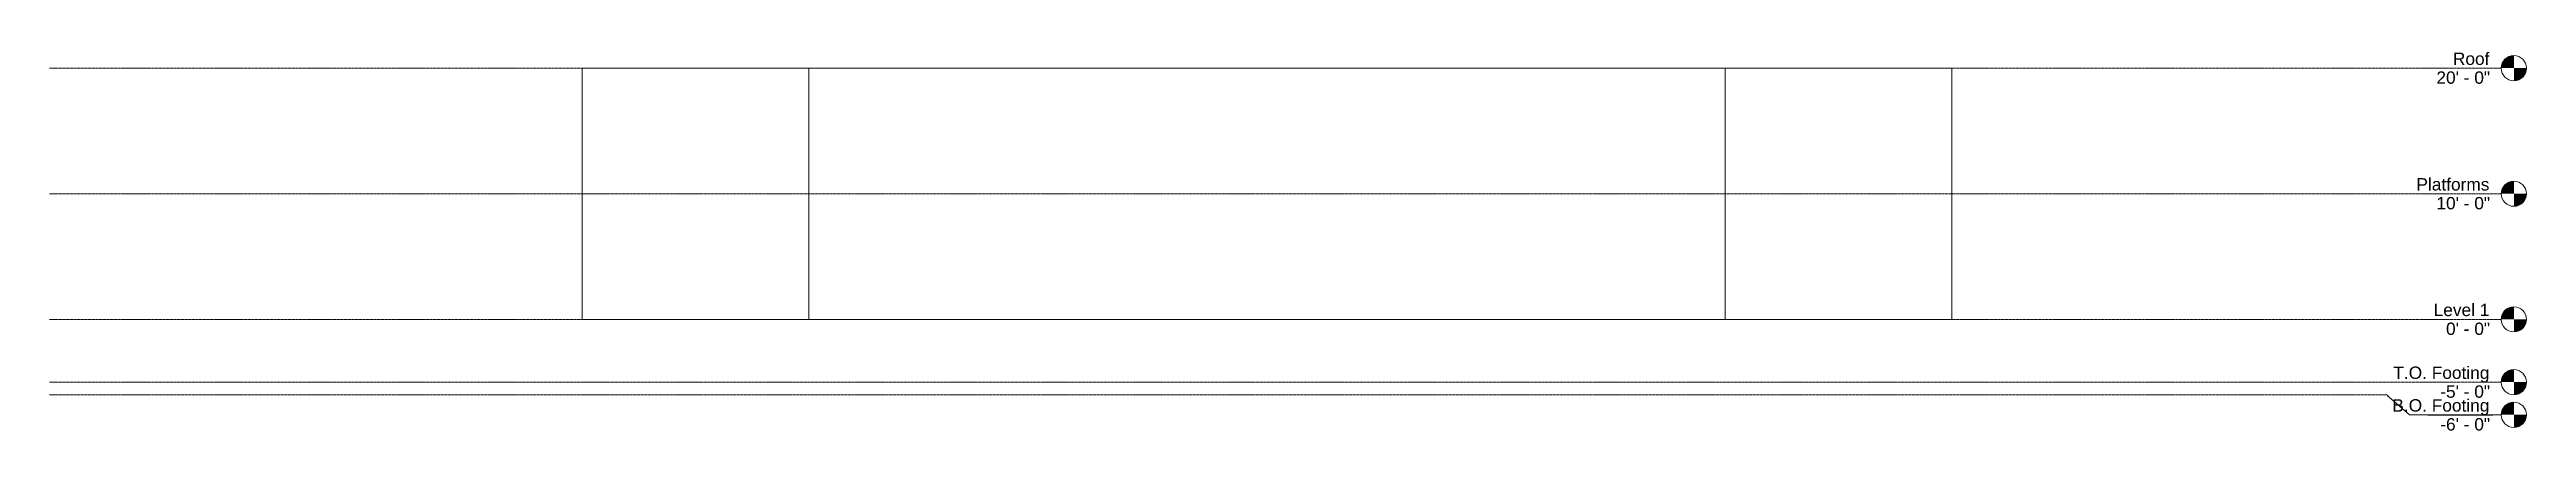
# Model space of a CAD drawing. Header units: inches. Extents: x -1167 to 1195, y -109 to 258.
import ezdxf

# ---------------------------------------------------------------- set-up
doc = ezdxf.new("R2010")
doc.units = ezdxf.units.IN
doc.header["$MEASUREMENT"] = 0
doc.linetypes.add('Grid Line 1_2_', pattern=[0.875, 0.5, -0.125, 0.125, -0.125])
doc.layers.add('A-FLOR-LEVL', color=6, linetype='Continuous', lineweight=9)
doc.layers.add('A-WALL', color=2, linetype='Continuous', lineweight=13)

# ---------------------------------------------------------------- blocks, each defined once
blk = doc.blocks.new('Level - Level Head - Circle-20425-North')
at = {"layer": 'A-FLOR-LEVL'}
h = blk.add_hatch(color=256, dxfattribs=at)
edge = h.paths.add_edge_path(flags=0)
edge.add_line((1183.2, 0), (1171.2, 0))
edge.add_arc((1183.2, 0), 12, 90, 180, ccw=False)
edge.add_line((1183.2, 12), (1183.2, 0))
h = blk.add_hatch(color=256, dxfattribs=at)
edge = h.paths.add_edge_path(flags=0)
edge.add_line((1183.2, -12), (1183.2, 0))
edge.add_line((1183.2, 0), (1195.2, 0))
edge.add_arc((1183.2, 0), 12, 270, 360, ccw=False)
blk.add_circle((1183.2, 0), 12, dxfattribs=at)

msp = doc.modelspace()

# ---------------------------------------------------------------- linework, layer by layer
at = {"layer": 'A-WALL'}
for p, q in [((-658.9, 240), (-658.9, 0)), ((-442.9, 240), (-442.9, 0)), ((431.1, 0), (431.1, 240)), ((647.1, 0), (647.1, 240)), ((647, 0), (431.1, 0))]:
    msp.add_line(p, q, dxfattribs=at)
for points in [[(-658.9, 240), (-658.9, 240), (-658.6, 240), (-657.8, 240), (-656.6, 240), (-654.8, 240), (-652.5, 240), (-649.7, 240), (-646.5, 240), (-642.7, 240), (-638.5, 240), (-633.8, 240), (-628.6, 240), (-622.9, 240), (-616.8, 240), (-610.2, 240), (-603.1, 240), (-595.6, 240), (-587.6, 240), (-579.2, 240), (-570.4, 240), (-561.1, 240), (-551.4, 240), (-541.3, 240), (-530.7, 240), (-519.8, 240), (-508.5, 240), (-496.8, 240), (-484.7, 240), (-472.3, 240), (-459.5, 240), (-446.4, 240), (-443, 240)], [(-442.9, 240), (-442.9, 240), (-442.6, 240), (-441.8, 240), (-440.5, 240), (-438.7, 240), (-436.4, 240), (-433.6, 240), (-430.3, 240), (-426.6, 240), (-422.4, 240), (-417.7, 240), (-412.5, 240), (-406.9, 240), (-400.8, 240), (-394.3, 240), (-387.3, 240), (-379.9, 240), (-372.1, 240), (-363.8, 240), (-355.2, 240), (-346.2, 240), (-336.7, 240), (-326.9, 240), (-316.8, 240), (-306.2, 240), (-295.4, 240), (-284.2, 240), (-272.7, 240), (-260.9, 240), (-248.8, 240), (-236.4, 240), (-223.8, 240), (-210.9, 240), (-197.8, 240), (-184.5, 240), (-171, 240), (-157.2, 240), (-143.4, 240), (-129.3, 240), (-115.1, 240), (-100.8, 240), (-86.4, 240), (-71.9, 240), (-57.3, 240), (-42.7, 240), (-28, 240), (-13.3, 240), (1.4, 240), (16.1, 240), (30.8, 240), (45.5, 240), (60, 240), (74.5, 240), (89, 240), (103.3, 240), (117.4, 240), (131.5, 240), (145.4, 240), (159.1, 240), (172.6, 240), (186, 240), (199.1, 240), (211.9, 240), (224.6, 240), (236.9, 240), (249, 240), (260.8, 240), (272.3, 240), (283.5, 240), (294.4, 240), (304.9, 240), (315.1, 240), (324.9, 240), (334.3, 240), (343.3, 240), (352, 240), (360.2, 240), (368, 240), (375.4, 240), (382.4, 240), (388.9, 240), (395, 240), (400.6, 240), (405.8, 240), (410.5, 240), (414.7, 240), (418.5, 240), (421.7, 240), (424.5, 240), (426.8, 240), (428.6, 240), (429.9, 240), (430.7, 240), (431.1, 240), (431.1, 240)], [(431.1, 240), (434.5, 240), (447.6, 240), (460.4, 240), (472.9, 240), (484.9, 240), (496.6, 240), (508, 240), (518.9, 240), (529.4, 240), (539.5, 240), (549.2, 240), (558.5, 240), (567.3, 240), (575.8, 240), (583.7, 240), (591.2, 240), (598.3, 240), (604.9, 240), (611, 240), (616.7, 240), (621.9, 240), (626.6, 240), (630.9, 240), (634.6, 240), (637.9, 240), (640.6, 240), (642.9, 240), (644.7, 240), (646, 240), (646.8, 240), (647.1, 240), (647.1, 240)], [(-443, 0), (-446.1, 0), (-459.1, 0), (-471.7, 0), (-484.1, 0), (-496, 0), (-507.6, 0), (-518.8, 0), (-529.7, 0), (-540.1, 0), (-550.2, 0), (-559.8, 0), (-569, 0), (-577.9, 0), (-586.2, 0), (-594.2, 0), (-601.7, 0), (-608.8, 0), (-615.4, 0), (-621.6, 0), (-627.3, 0), (-632.5, 0), (-637.3, 0), (-641.6, 0), (-645.5, 0), (-648.8, 0), (-651.7, 0), (-654.1, 0), (-656, 0), (-657.5, 0), (-658.4, 0), (-658.9, 0), (-658.9, 0)], [(431.1, 0), (431.1, 0), (430.7, 0), (429.9, 0), (428.6, 0), (426.8, 0), (424.5, 0), (421.7, 0), (418.5, 0), (414.7, 0), (410.5, 0), (405.8, 0), (400.6, 0), (395, 0), (388.9, 0), (382.4, 0), (375.4, 0), (368, 0), (360.2, 0), (352, 0), (343.3, 0), (334.3, 0), (324.9, 0), (315.1, 0), (304.9, 0), (294.4, 0), (283.5, 0), (272.3, 0), (260.8, 0), (249, 0), (236.9, 0), (224.6, 0), (211.9, 0), (199.1, 0), (186, 0), (172.6, 0), (159.1, 0), (145.4, 0), (131.5, 0), (117.4, 0), (103.3, 0), (89, 0), (74.5, 0), (60, 0), (45.5, 0), (30.8, 0), (16.1, 0), (1.4, 0), (-13.3, 0), (-28, 0), (-42.7, 0), (-57.3, 0), (-71.9, 0), (-86.4, 0), (-100.8, 0), (-115.1, 0), (-129.3, 0), (-143.4, 0), (-157.2, 0), (-171, 0), (-184.5, 0), (-197.8, 0), (-210.9, 0), (-223.8, 0), (-236.4, 0), (-248.8, 0), (-260.9, 0), (-272.7, 0), (-284.2, 0), (-295.4, 0), (-306.2, 0), (-316.8, 0), (-326.9, 0), (-336.7, 0), (-346.2, 0), (-355.2, 0), (-363.8, 0), (-372.1, 0), (-379.9, 0), (-387.3, 0), (-394.3, 0), (-400.8, 0), (-406.9, 0), (-412.5, 0), (-417.7, 0), (-422.4, 0), (-426.6, 0), (-430.3, 0), (-433.6, 0), (-436.4, 0), (-438.7, 0), (-440.5, 0), (-441.8, 0), (-442.6, 0), (-442.9, 0), (-442.9, 0)]]:
    msp.add_lwpolyline(points, dxfattribs=at)

# ---------------------------------------------------------------- block references
at = {"layer": 'A-FLOR-LEVL'}
for p in [(0, 240), (0, 120), (0, 0), (0, -60)]:
    msp.add_blockref('Level - Level Head - Circle-20425-North', p, dxfattribs=at)

# ---------------------------------------------------------------- next in the draw order: texts
at = {"layer": 'A-FLOR-LEVL', "char_height": 11.802, "attachment_point": 3, "line_spacing_factor": 0.938532, "bg_fill": 3, "box_fill_scale": 1.25, "bg_fill_color": 0, "bg_fill_transparency": 0}
for s, insert, width in [('\\fArial|b0|i0|c0|p34|;Roof', (1159.9, 254.9), 41.472), ('\\fArial|b0|i0|c0|p34|;Platforms', (1159.9, 134.9), 82.8), ('\\fArial|b0|i0|c0|p34|;Level 1', (1159.9, 14.9), 63.504), ('\\fArial|b0|i0|c0|p34|;T.O. Footing', (1159.9, -45.1), 109.152)]:
    msp.add_mtext(s, dxfattribs=dict(at, insert=insert, width=width))

# ---------------------------------------------------------------- next in the draw order: texts
for s, insert, width in [('\\fArial|b0|i0|c0|p34|;20\' - 0"', (1160.5, 236.9), 60.912), ('\\fArial|b0|i0|c0|p34|;10\' - 0"', (1160.5, 116.9), 60.912), ('\\fArial|b0|i0|c0|p34|;0\' - 0"', (1160.5, -3.1), 49.968), ('\\fArial|b0|i0|c0|p34|;-5\' - 0"', (1160.5, -63.1), 56.448)]:
    msp.add_mtext(s, dxfattribs=dict(at, insert=insert, width=width))

# ---------------------------------------------------------------- next in the draw order: linework, layer by layer
at = {"layer": 'A-FLOR-LEVL', "linetype": 'Grid Line 1_2_'}
for p, q in [((-1167, 240), (1171.2, 240)), ((-1167, 120), (1171.2, 120)), ((-1167, 0), (1171.2, 0)), ((-1167, -60), (1171.2, -60))]:
    msp.add_line(p, q, dxfattribs=at)

# ---------------------------------------------------------------- next in the draw order: block references
at = {"layer": 'A-FLOR-LEVL'}
msp.add_blockref('Level - Level Head - Circle-20425-North', (0, -91.2), dxfattribs=at)

# ---------------------------------------------------------------- next in the draw order: texts
at = {"layer": 'A-FLOR-LEVL', "insert": (1159.9, -76.3), "char_height": 11.802, "width": 110.304, "attachment_point": 3, "line_spacing_factor": 0.938532, "bg_fill": 3, "box_fill_scale": 1.25, "bg_fill_color": 0, "bg_fill_transparency": 0}
msp.add_mtext('\\fArial|b0|i0|c0|p34|;B.O. Footing', dxfattribs=at)

# ---------------------------------------------------------------- next in the draw order: linework, layer by layer
at = {"layer": 'A-FLOR-LEVL', "linetype": 'Grid Line 1_2_'}
msp.add_line((-1167, -72), (1062.1, -72), dxfattribs=at)
at = {"layer": 'A-FLOR-LEVL'}
msp.add_line((1062.1, -72), (1083.8, -91.2), dxfattribs=at)

# ---------------------------------------------------------------- next in the draw order: texts
at = {"layer": 'A-FLOR-LEVL', "insert": (1160.5, -94.4), "char_height": 11.802, "width": 56.448, "attachment_point": 3, "line_spacing_factor": 0.938532, "bg_fill": 3, "box_fill_scale": 1.25, "bg_fill_color": 0, "bg_fill_transparency": 0}
msp.add_mtext('\\fArial|b0|i0|c0|p34|;-6\' - 0"', dxfattribs=at)

# ---------------------------------------------------------------- next in the draw order: linework, layer by layer
at = {"layer": 'A-FLOR-LEVL'}
msp.add_line((1083.8, -91.2), (1171.2, -91.2), dxfattribs=at)

doc.saveas('drawing.dxf')
